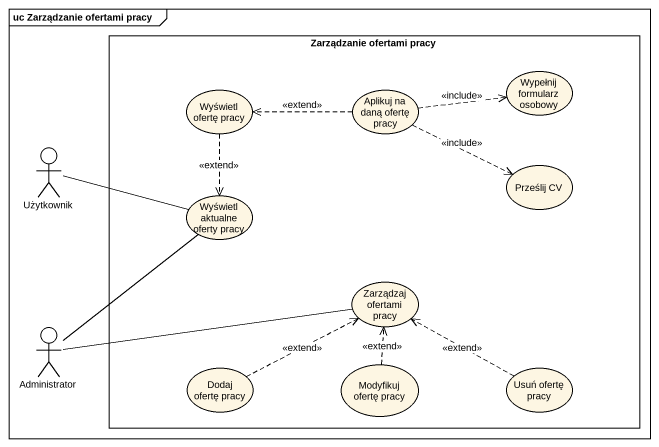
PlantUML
@startuml
mainframe uc Zarządzanie ofertami pracy
rectangle "Zarządzanie ofertami pracy" as Zarządzanie_ofertami_pracy {
  usecase "Wyświetl ofertę pracy" as Wyświetl_ofertę_pracy
  usecase "Aplikuj na daną ofertę pracy" as Aplikuj_na_daną_ofertę_pracy
  usecase "Wypełnij formularz osobowy" as Wypełnij_formularz_osobowy
  usecase "Prześlij CV" as Prześlij_CV
  usecase "Wyświetl aktualne oferty pracy" as Wyświetl_aktualne_oferty
  usecase "Zarządzaj ofertami pracy" as Zarządzaj_ofertami_pracy
  usecase "Dodaj ofertę pracy" as Dodaj_ofertę_pracy
  usecase "Modyfikuj ofertę pracy" as Modyfikuj_ofertę_pracy
  usecase "Usuń ofertę pracy" as Usuń_ofertę_pracy
}
actor Użytkownik
actor Administrator
Wyświetl_ofertę_pracy ..> Wyświetl_aktualne_oferty : <<extend>>
Aplikuj_na_daną_ofertę_pracy .left.> Wyświetl_ofertę_pracy : <<extend>>
Aplikuj_na_daną_ofertę_pracy .right.> Wypełnij_formularz_osobowy : <<include>>
Aplikuj_na_daną_ofertę_pracy .right.> Prześlij_CV : <<include>>
Użytkownik -right- Wyświetl_aktualne_oferty
Administrator -up- Wyświetl_aktualne_oferty
Administrator -right- Zarządzaj_ofertami_pracy
Dodaj_ofertę_pracy .right.> Zarządzaj_ofertami_pracy : <<extend>>
Modyfikuj_ofertę_pracy .up.> Zarządzaj_ofertami_pracy : <<extend>>
Usuń_ofertę_pracy .left.> Zarządzaj_ofertami_pracy : <<extend>>
@enduml
